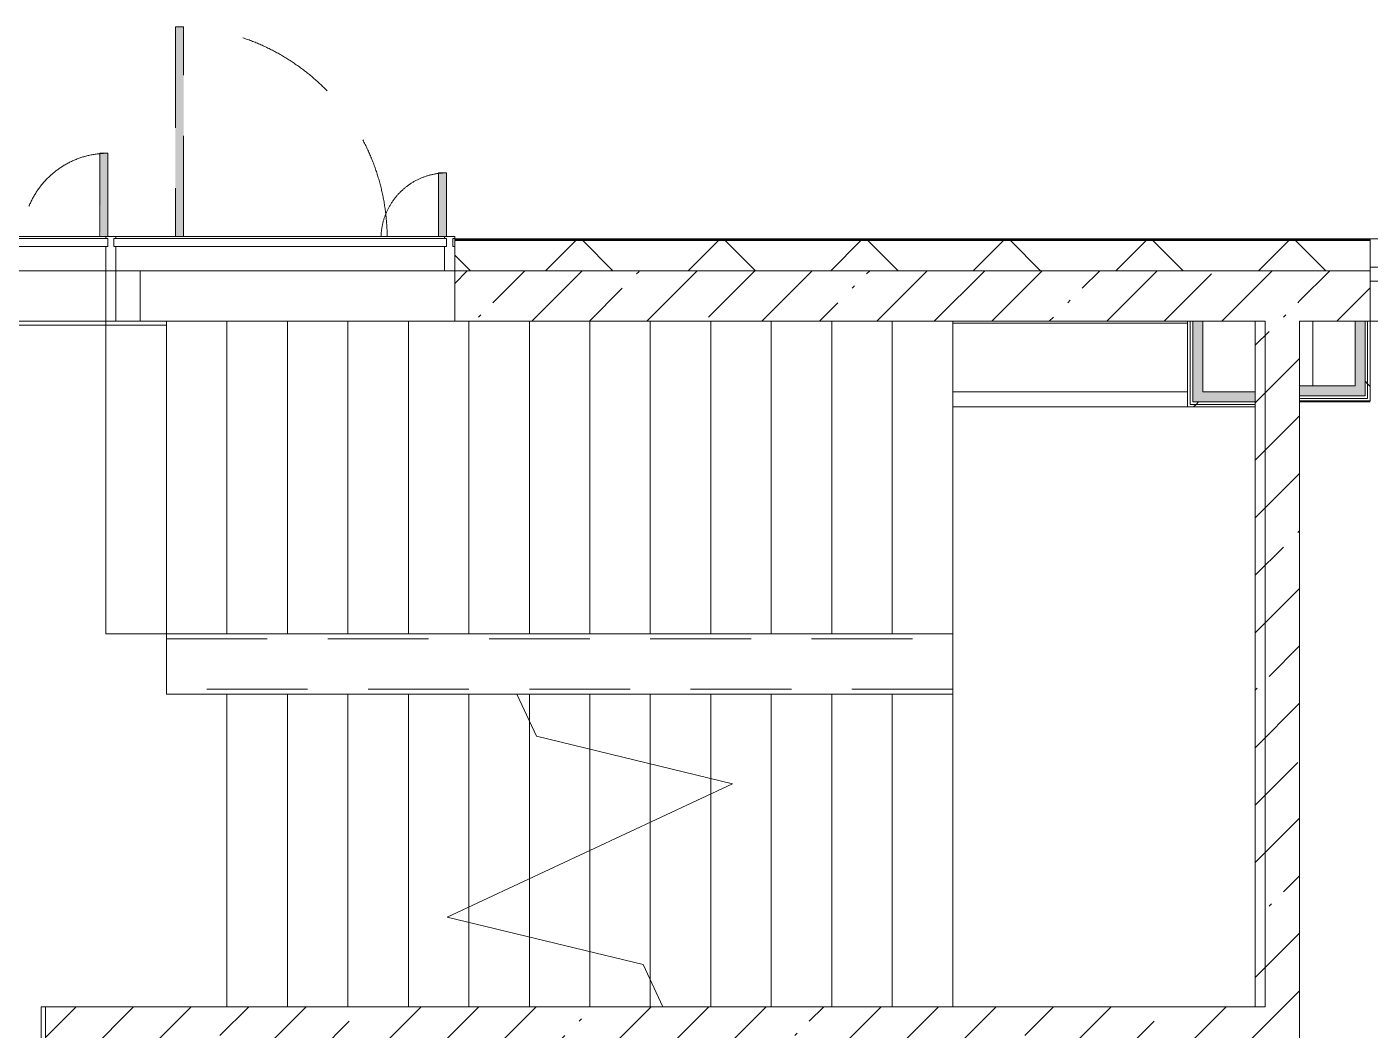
# Model space of a CAD drawing. Header units: millimetres. Extents: x -2911 to 185427, y -8553 to 29000.
# Drawn here: x 152905 to 159567, y 17634 to 22610 of the extents above; entities that cross this region are included whole.
import ezdxf

# ---------------------------------------------------------------- set-up
doc = ezdxf.new("R2010")
doc.units = ezdxf.units.MM
doc.linetypes.add('200_ШТРИХ__ш1_п0_6_', pattern=[800, 500, -300])
for name, color, linetype, lineweight in [('A-DETL-MBND-1', 7, '200_ШТРИХ__ш1_п0_6_', 9), ('A-GLAZ-2', 7, 'Continuous', 5), ('A-GLAZ-CWMG-4', 7, 'Continuous', 5), ('A-WALL', 7, 'Continuous', 9), ('A-WALL-3', 7, 'Continuous', 5), ('I-WALL-3', 7, 'Continuous', 5), ('S-STRS-2', 7, 'Continuous', 5), ('S-STRS-MBND-1', 7, 'Continuous', 5)]:
    doc.layers.add(name, color=color, linetype=linetype, lineweight=lineweight)
for name, color, linetype, lineweight, true_color in [('A-FLOR-2', 7, 'Continuous', 5, 0xaaaaaa), ('I-WALL-1', 7, 'Continuous', 5, 0xe7e7e7), ('I-WALL-2', 7, 'Continuous', 9, 0xe7e7e7)]:
    doc.layers.add(name, color=color, linetype=linetype, lineweight=lineweight, true_color=true_color)
pattern_1 = [(45, (58417.4, 0), (-285.1231, 285.1231), []), (45, (58702.5, 0), (-285.1231, 285.1231), [504.031, -100.806, 16.764, -84.042])]
pattern_2 = [(45, (58417.4, 0), (-530.33, 530.33), []), (135, (58417.4, 0), (-530.33, -530.33), [])]

# ---------------------------------------------------------------- blocks, each defined once
blk = doc.blocks.new('120_Окно_СКБ_1Ст - 120_Окно_СКБ_1Ст 900х2500_h_ с форточкой-22877787-2_9_1_птичка')
at = {"layer": 'A-GLAZ-2'}
for p, q in [((-450, -127), (-450, -57)), ((-450, -57), (-380, -57)), ((450, -57), (-450, -57)), ((-380, -57), (-380, -127)), ((380, -127), (380, -57)), ((380, -57), (450, -57)), ((450, -57), (450, -127)), ((-380, -127), (-450, -127)), ((-450, -127), (-400, -127)), ((-380, -127), (-400, -127)), ((-400, -127), (-400, -137)), ((380, -87), (-380, -87)), ((-380, -87), (-380, -127)), ((-330, -137), (-330, -87)), ((-330, -107), (330, -107)), ((330, -117), (-330, -117)), ((330, -137), (330, -87)), ((380, -127), (380, -87)), ((450, -127), (380, -127)), ((400, -127), (380, -127)), ((400, -127), (450, -127)), ((400, -137), (400, -127)), ((-400, -137), (400, -137)), ((400, -137), (-400, -137))]:
    blk.add_line(p, q, dxfattribs=at)
blk = doc.blocks.new('DRS_ДПУ_распашная__2Ст_Прямоугольная1 - ВН-4_ Нр_ДО_1500х2200 глухая-26741401-2_9_1_птичка')
at = {"layer": 'A-DETL-MBND-1'}
h = blk.add_hatch(color=256, dxfattribs=at)
h.paths.add_polyline_path([(-760, 10), (-730, 10), (-730, 1050), (-770, 1050), (-770, 10)])
h.paths.add_polyline_path([(-760, 0), (-760, 10), (-770, 0)])
h = blk.add_hatch(color=256, dxfattribs=at)
h.paths.add_polyline_path([(760, 0), (770, 0), (760, 10)])
h.paths.add_polyline_path([(770, 10), (770, 423.1), (730, 423.1), (735.1, 10), (760, 10)])
for p, q in [((-770, 1050), (-770, 10)), ((-730, 1050), (-770, 1050)), ((-730, 10), (-730, 1050)), ((770, 423.1), (730, 423.1)), ((730, 423.1), (730, 10)), ((770, 10), (770, 423.1))]:
    blk.add_line(p, q, dxfattribs=at)
for centre, radius, start, end in [((-770, 0), 1050, 0.55196, 90), ((770, 0), 423.1, 90, 178.61029)]:
    blk.add_arc(centre, radius, start, end, dxfattribs=at)
blk = doc.blocks.new('Прямоугольный импост - Импост структурный с накладкой - 170мм-23713241-2_9_1_птичка')
at = {"layer": 'A-DETL-MBND-1'}
for p, q in [((-10, 0), (0, 0)), ((0, 0), (0, -10))]:
    blk.add_line(p, q, dxfattribs=at)
blk = doc.blocks.new('DRS_ДПУ_распашная__2Ст_Прямоугольная1 - ВН-4_ Нр_ДО_1500х2200 глухая-26857260-2_9_1_птичка')
at = {"layer": 'A-DETL-MBND-1'}
blk.add_hatch(color=256, dxfattribs=at).paths.add_polyline_path([(-662.5, 10), (-632.5, 10), (-632.5, 1050), (-672.5, 1050), (-672.5, 10)])
h = blk.add_hatch(color=256, dxfattribs=at)
h.paths.add_polyline_path([(662.5, 0), (672.5, 0), (662.5, 10)])
h.paths.add_polyline_path([(662.5, 10), (672.5, 10), (672.5, 325.6), (632.5, 325.6), (632.5, 10)])
for p, q in [((-672.5, 1050), (-672.5, 10)), ((-632.5, 1050), (-672.5, 1050)), ((-632.5, 10), (-632.5, 1050)), ((672.5, 325.6), (632.5, 325.6)), ((632.5, 325.6), (632.5, 10)), ((672.5, 10), (672.5, 325.6))]:
    blk.add_line(p, q, dxfattribs=at)
for centre, radius, start, end in [((-672.5, 0), 1050, 0.55196, 90), ((672.5, 0), 325.6, 90, 178.15712)]:
    blk.add_arc(centre, radius, start, end, dxfattribs=at)
blk = doc.blocks.new('PNS_Панель прямоугольная1 - Нр_Стекло - 40мм-22959730-2_9_1_птичка')
at = {"layer": 'A-GLAZ-2'}
for p, q in [((-770, 0), (770, 0)), ((770, 0), (-770, 0)), ((-760, -40), (760, -40))]:
    blk.add_line(p, q, dxfattribs=at)
blk = doc.blocks.new('PNS_Панель прямоугольная1 - Нр_Стекло - 40мм-23689183-2_9_1_птичка')
at = {"layer": 'A-GLAZ-2'}
for p, q in [((-825, 0), (825, 0)), ((825, 0), (-825, 0)), ((-815, -40), (815, -40))]:
    blk.add_line(p, q, dxfattribs=at)
blk = doc.blocks.new('Прямоугольный импост - Импост структурный с накладкой - 170мм-22874516-2_9_1_птичка')
at = {"layer": 'A-GLAZ-CWMG-4'}
for p, q in [((-50, 40), (-50, 160)), ((-50, 160), (0, 160)), ((0, 160), (0, 40)), ((-40, 40), (-50, 40)), ((-50, -10), (-50, 0)), ((-50, 0), (-40, 0)), ((-40, 0), (-40, 40)), ((-10, 40), (-10, 0)), ((0, 40), (-10, 40)), ((-10, 0), (0, 0)), ((0, 0), (0, -10)), ((0, -10), (-50, -10))]:
    blk.add_line(p, q, dxfattribs=at)
blk = doc.blocks.new('Прямоугольный импост - Импост структурный с накладкой - 170мм-22855553-2_9_1_птичка')
at = {"layer": 'A-GLAZ-CWMG-4'}
for p, q in [((93360, 21560), (93360, 21570)), ((93360, 21570), (94880, 21570)), ((94880, 21570), (94880, 21560)), ((93360, 21400), (94880, 21400))]:
    blk.add_line(p, q, dxfattribs=at)
blk = doc.blocks.new('Прямоугольный импост - Импост структурный с накладкой - 170мм-23689142-2_9_1_птичка')
at = {"layer": 'A-GLAZ-CWMG-4'}
for p, q in [((94930, 21560), (94930, 21570)), ((94930, 21570), (96560, 21570)), ((96560, 21570), (96560, 21560)), ((94930, 21400), (96560, 21400))]:
    blk.add_line(p, q, dxfattribs=at)
blk = doc.blocks.new('Прямоугольный импост - Импост структурный с накладкой - 170мм-22874498-2_9_1_птичка')
at = {"layer": 'A-GLAZ-CWMG-4'}
for p, q in [((-25, 40), (-25, 160)), ((-25, 160), (25, 160)), ((25, 160), (25, 40)), ((-15, 40), (-25, 40)), ((-25, -10), (-25, 0)), ((-25, 0), (-15, 0)), ((-15, 0), (-15, 40)), ((15, 40), (15, 0)), ((25, 40), (15, 40)), ((15, 0), (25, 0)), ((25, 0), (25, -10)), ((25, -10), (-25, -10))]:
    blk.add_line(p, q, dxfattribs=at)
blk = doc.blocks.new('Зашивка приборов отопления31 - Зашивка приборов отопления-33324104-2_9_1_птичка')
at = {"layer": 'A-WALL-3'}
for p, q in [((126595, 120), (125430, 120)), ((126595, 45), (126595, 120)), ((126595, 45), (125430, 45)), ((125430, 45), (126595, 45)), ((126595, -295), (126595, 45)), ((125430, -295), (126595, -295))]:
    blk.add_line(p, q, dxfattribs=at)

msp = doc.modelspace()

# ---------------------------------------------------------------- hatches: boundary and pattern name
at = {"layer": 'A-WALL-3'}
h = msp.add_hatch(dxfattribs=at)
h.set_pattern_fill('FP_120', color=256, style=0, pattern_type=2)
h.set_pattern_definition([(45, (58417.4, 0), (-353.5534, 353.5534), []), (135, (58417.4, 0), (-353.5534, -353.5534), [])])
h.paths.add_polyline_path([(183647.4, 21400), (183647.4, 21550), (178567.6, 21550), (178567.6, 21400), (183497.4, 21400)])
h.paths.add_polyline_path([(177667.6, 21400), (177667.6, 21550), (176317.8, 21550), (176317.8, 21400), (176924.3, 21400)])
h.paths.add_polyline_path([(164866.5, 21400), (165267.8, 21400), (165267.8, 21550), (163967.6, 21550), (163967.6, 21400), (164467.4, 21400)])
h.paths.add_polyline_path([(167467.8, 21400), (167467.8, 21550), (166167.8, 21550), (166167.8, 21400), (166721.5, 21400)])
h.paths.add_polyline_path([(168367.8, 21400), (169667.4, 21400), (169667.4, 21550), (168367.8, 21550)])
h.paths.add_polyline_path([(174517.8, 21400), (175417.8, 21400), (175417.8, 21550), (174017.8, 21550), (174017.8, 21400), (174141.7, 21400)])
h.paths.add_polyline_path([(170567.4, 21400), (171717.8, 21400), (171717.8, 21550), (170567.4, 21550)])
h.paths.add_polyline_path([(158373.9, 21400), (159567.4, 21400), (159567.4, 21550), (155027.4, 21550), (155027.4, 21400), (157446.3, 21400)])
h.paths.add_polyline_path([(160467.4, 21400), (161667.6, 21400), (161667.6, 21550), (160467.4, 21550)])
h.paths.add_polyline_path([(151727.4, 21400), (151727.4, 21550), (151477.4, 21550), (151477.4, 21400)])
at = {"layer": 'I-WALL-1'}
for points in [[(159542.4, 20780), (159542.4, 21150), (159492.4, 21150), (159492.4, 20780)], [(159217.4, 20780), (159492.4, 20780), (159492.4, 20830), (159217.4, 20830)]]:
    msp.add_hatch(color=256, dxfattribs=at).paths.add_polyline_path(points)
at = {"layer": 'I-WALL-2'}
for points in [[(158737.4, 20750), (158737.4, 21150), (158687.4, 21150), (158687.4, 20750)], [(158997.4, 20750), (158997.4, 20800), (158737.4, 20800), (158737.4, 20750), (158837.6, 20750)]]:
    msp.add_hatch(color=256, dxfattribs=at).paths.add_polyline_path(points)
at = {"layer": 'I-WALL-3'}
h = msp.add_hatch(dxfattribs=at)
h.set_pattern_fill('FP_128', color=256, style=0, pattern_type=2)
h.set_pattern_definition(pattern_1)
h.paths.add_polyline_path([(158997.4, 21150), (158997.4, 21400), (155027.4, 21400), (155027.4, 21150), (158737.4, 21150)])
h.paths.add_polyline_path([(151727.4, 21150), (151727.4, 21400), (151447.4, 21400), (151447.4, 21150)])
h = msp.add_hatch(dxfattribs=at)
h.set_pattern_fill('FP_128', color=256, style=0, pattern_type=2)
h.set_pattern_definition(pattern_1)
h.paths.add_polyline_path([(159217.4, 17750), (159217.4, 21400), (158997.4, 21400), (158997.4, 17750)])
h = msp.add_hatch(dxfattribs=at)
h.set_pattern_fill('FP_128', color=256, style=0, pattern_type=2)
h.set_pattern_definition(pattern_1)
h.paths.add_polyline_path([(170567.4, 21150), (171717.8, 21150), (171717.8, 21400), (170567.4, 21400)])
h.paths.add_polyline_path([(174517.8, 21150), (175417.8, 21150), (175417.8, 21400), (174517.8, 21400), (174517.8, 21239.3)])
h.paths.add_polyline_path([(179627.4, 21150), (179627.4, 21400), (179267.4, 21400), (179267.4, 21150)])
h.paths.add_polyline_path([(176932.9, 21150), (177667.6, 21150), (177667.6, 21400), (176317.8, 21400), (176317.8, 21150), (176924.3, 21150)])
h.paths.add_polyline_path([(159554.9, 21150), (159567.4, 21150), (159567.4, 21400), (159217.4, 21400), (159217.4, 21150), (159542.4, 21150)])
h.paths.add_polyline_path([(161156.4, 21150), (161667.6, 21150), (161667.6, 21400), (160467.4, 21400), (160467.4, 21150)])
h.paths.add_polyline_path([(164467.4, 21150), (165267.8, 21150), (165267.8, 21400), (164467.4, 21400)])
h.paths.add_polyline_path([(166721.5, 21150), (167467.8, 21150), (167467.8, 21400), (166167.8, 21400), (166167.8, 21150), (166642.4, 21150)])
h.paths.add_polyline_path([(169667.4, 21150), (169667.4, 21400), (169467.4, 21400), (169467.4, 21150), (169504.1, 21150)])
h.paths.add_polyline_path([(168767.4, 21150), (168767.4, 21400), (168367.8, 21400), (168367.8, 21150), (168576.6, 21150)])
h = msp.add_hatch(dxfattribs=at)
h.set_pattern_fill('FP_224', color=256, style=0, pattern_type=2)
h.set_pattern_definition(pattern_2)
h.paths.add_polyline_path([(159554.9, 20767.5), (159554.9, 21150), (159542.4, 21150), (159542.4, 20767.5)])
h = msp.add_hatch(dxfattribs=at)
h.set_pattern_fill('FP_224', color=256, style=0, pattern_type=2)
h.set_pattern_definition(pattern_2)
h.paths.add_polyline_path([(159567.4, 20755), (159567.4, 21150), (159554.9, 21150), (159554.9, 20755)])
h = msp.add_hatch(dxfattribs=at)
h.set_pattern_fill('FP_224', color=256, style=0, pattern_type=2)
h.set_pattern_definition(pattern_2)
h.paths.add_polyline_path([(158674.9, 20725), (158997.4, 20725), (158997.4, 20737.5), (158674.9, 20737.5)])
h = msp.add_hatch(dxfattribs=at)
h.set_pattern_fill('FP_224', color=256, style=0, pattern_type=2)
h.set_pattern_definition(pattern_2)
h.paths.add_polyline_path([(158687.4, 20737.5), (158997.4, 20737.5), (158997.4, 20750), (158687.4, 20750)])
h = msp.add_hatch(dxfattribs=at)
h.set_pattern_fill('FP_128', color=256, style=0, pattern_type=2)
h.set_pattern_definition(pattern_1)
h.paths.add_polyline_path([(156937.4, 17530), (159217.4, 17530), (159217.4, 17750), (152997.4, 17750), (152997.4, 17530), (156137.4, 17530)])

# ---------------------------------------------------------------- linework, layer by layer
at = {"layer": 'A-DETL-MBND-1'}
for p, q in [((153347.4, 21150), (153347.4, 21400)), ((153467.4, 21400), (153467.4, 21150)), ((153597.4, 19575), (157497.4, 19575)), ((157497.4, 19325), (153597.4, 19325))]:
    msp.add_line(p, q, dxfattribs=at)
at = {"layer": 'A-FLOR-2'}
for p, q in [((153297.4, 21150), (153297.4, 21400)), ((153597.4, 21130), (151467.4, 21130)), ((153597.4, 21150), (151727.4, 21150)), ((153597.4, 19300), (153597.4, 21150)), ((159282.4, 21150), (159282.4, 20830)), ((159567.4, 20750), (159217.4, 20750)), ((153897.4, 19300), (153597.4, 19300)), ((152976.4, 13620), (152976.4, 17750)), ((152976.4, 17750), (152997.4, 17750))]:
    msp.add_line(p, q, dxfattribs=at)
at = {"layer": 'A-WALL'}
for p, q in [((159567.4, 21553), (155027.4, 21553)), ((159567.4, 21550), (155027.4, 21550)), ((155027.4, 21400), (158997.4, 21400)), ((159567.4, 21400), (159217.4, 21400)), ((158737.4, 21150), (158662.4, 21150)), ((158674.9, 20737.5), (158674.9, 21150)), ((158687.4, 20750), (158687.4, 21150)), ((159567.4, 21150), (159492.4, 21150)), ((159542.4, 20780), (159542.4, 21150)), ((159554.9, 20767.5), (159554.9, 21150)), ((158997.4, 20725), (158997.4, 20800)), ((159217.4, 20830), (159217.4, 20755)), ((158997.4, 20737.5), (158674.9, 20737.5)), ((158997.4, 20750), (158687.4, 20750)), ((159217.4, 20780), (159542.4, 20780)), ((159217.4, 20767.5), (159554.9, 20767.5))]:
    msp.add_line(p, q, dxfattribs=at)
at = {"layer": 'A-WALL-3'}
for p, q in [((168367.8, 21558), (155027.4, 21558)), ((155027.4, 21558), (155027.4, 21400)), ((159567.4, 21400), (159567.4, 21558)), ((158997.4, 21400), (159217.4, 21400))]:
    msp.add_line(p, q, dxfattribs=at)
at = {"layer": 'I-WALL-3'}
for p, q in [((155027.4, 21400), (155027.4, 21150)), ((159567.4, 21150), (159567.4, 21400)), ((155027.4, 21150), (158662.4, 21150)), ((158662.4, 21150), (158662.4, 20725)), ((158737.4, 21150), (158997.4, 21150)), ((158737.4, 20800), (158737.4, 21150)), ((158997.4, 21150), (158997.4, 20800)), ((159217.4, 21150), (159492.4, 21150)), ((159217.4, 20830), (159217.4, 21150)), ((159492.4, 21150), (159492.4, 20830)), ((163967.4, 21150), (159567.4, 21150)), ((159567.4, 20755), (159567.4, 21150)), ((158997.4, 20800), (158737.4, 20800)), ((159492.4, 20830), (159217.4, 20830)), ((158662.4, 20725), (158997.4, 20725)), ((158997.4, 20725), (158997.4, 17750)), ((159217.4, 15235), (159217.4, 20755)), ((159217.4, 20755), (159567.4, 20755)), ((152997.4, 17750), (152997.4, 13620)), ((158997.4, 17750), (152997.4, 17750))]:
    msp.add_line(p, q, dxfattribs=at)
at = {"layer": 'S-STRS-2'}
for p, q in [((153297.4, 19600), (153297.4, 21150)), ((153897.4, 21150), (153597.4, 21150)), ((154197.4, 21150), (153897.4, 21150)), ((153897.4, 19600), (153897.4, 21150)), ((153897.4, 19600), (153897.4, 21150)), ((154497.4, 21150), (154197.4, 21150)), ((154197.4, 19600), (154197.4, 21150)), ((154197.4, 19600), (154197.4, 21150)), ((154797.4, 21150), (154497.4, 21150)), ((154497.4, 19600), (154497.4, 21150)), ((154497.4, 19600), (154497.4, 21150)), ((155027.4, 21150), (154797.4, 21150)), ((154797.4, 19600), (154797.4, 21150)), ((154797.4, 19600), (154797.4, 21150)), ((155097.4, 19600), (155097.4, 21150)), ((155097.4, 19600), (155097.4, 21150)), ((155397.4, 19600), (155397.4, 21150)), ((155397.4, 19600), (155397.4, 21150)), ((155697.4, 19600), (155697.4, 21150)), ((155697.4, 19600), (155697.4, 21150)), ((155997.4, 19600), (155997.4, 21150)), ((155997.4, 19600), (155997.4, 21150)), ((156297.4, 19600), (156297.4, 21150)), ((156297.4, 19600), (156297.4, 21150)), ((156597.4, 19600), (156597.4, 21150)), ((156597.4, 19600), (156597.4, 21150)), ((156897.4, 19600), (156897.4, 21150)), ((156897.4, 19600), (156897.4, 21150)), ((157197.4, 19600), (157197.4, 21150)), ((157197.4, 19600), (157197.4, 21150)), ((157497.4, 21140), (157497.4, 21150)), ((157497.4, 21140), (157497.4, 21150)), ((157497.4, 19600), (157497.4, 20725)), ((157497.4, 19600), (157497.4, 20725)), ((153897.4, 19600), (153597.4, 19600)), ((154197.4, 19600), (153897.4, 19600)), ((154497.4, 19600), (154197.4, 19600)), ((154797.4, 19600), (154497.4, 19600)), ((155097.4, 19600), (154797.4, 19600)), ((155397.4, 19600), (155097.4, 19600)), ((155697.4, 19600), (155397.4, 19600)), ((155997.4, 19600), (155697.4, 19600)), ((156297.4, 19600), (155997.4, 19600)), ((156597.4, 19600), (156297.4, 19600)), ((156897.4, 19600), (156597.4, 19600)), ((157197.4, 19600), (156897.4, 19600)), ((157497.4, 19600), (157197.4, 19600)), ((157497.4, 19600), (157497.4, 19300)), ((153897.4, 19300), (153897.4, 17750)), ((153897.4, 19300), (154197.4, 19300)), ((153897.4, 19300), (153897.4, 17750)), ((154197.4, 19300), (154497.4, 19300)), ((154197.4, 19300), (154197.4, 17750)), ((154197.4, 19300), (154197.4, 17750)), ((154497.4, 19300), (154797.4, 19300)), ((154497.4, 19300), (154497.4, 17750)), ((154497.4, 19300), (154497.4, 17750)), ((154797.4, 19300), (155097.4, 19300)), ((154797.4, 19300), (154797.4, 17750)), ((154797.4, 19300), (154797.4, 17750)), ((155097.4, 19300), (155336, 19300)), ((155097.4, 19300), (155097.4, 18245.2)), ((155097.4, 19300), (155097.4, 18245.2)), ((155336, 19300), (155397.4, 19300)), ((155397.4, 19300), (155697.4, 19300)), ((155397.4, 19300), (155397.4, 19168.4)), ((155397.4, 19300), (155397.4, 19168.4)), ((155697.4, 19300), (155997.4, 19300)), ((155697.4, 19300), (155697.4, 19027.2)), ((155697.4, 19300), (155697.4, 19027.2)), ((155997.4, 19300), (156297.4, 19300)), ((155997.4, 19300), (155997.4, 18954.3)), ((155997.4, 19300), (155997.4, 18954.3)), ((156297.4, 19300), (156597.4, 19300)), ((156297.4, 19300), (156297.4, 18881.4)), ((156297.4, 19300), (156297.4, 18881.4)), ((156597.4, 19300), (156897.4, 19300)), ((156597.4, 19300), (156597.4, 17750)), ((156597.4, 19300), (156597.4, 17750)), ((156897.4, 19300), (157197.4, 19300)), ((156897.4, 19300), (156897.4, 17750)), ((156897.4, 19300), (156897.4, 17750)), ((157197.4, 19300), (157497.4, 19300)), ((157197.4, 19300), (157197.4, 17750)), ((157197.4, 19300), (157197.4, 17750)), ((157497.4, 19300), (157497.4, 17750)), ((157497.4, 19300), (157497.4, 17750)), ((155397.4, 19168.4), (155397.4, 18385.1)), ((155397.4, 19168.4), (155397.4, 18385.1)), ((155697.4, 19027.2), (155697.4, 18525)), ((155697.4, 19027.2), (155697.4, 18525)), ((155997.4, 18954.3), (155997.4, 18664.9)), ((155997.4, 18954.3), (155997.4, 18664.9)), ((156297.4, 18881.4), (156297.4, 18804.8)), ((156297.4, 18881.4), (156297.4, 18804.8)), ((156297.4, 18804.8), (156297.4, 17750)), ((156297.4, 18804.8), (156297.4, 17750)), ((155997.4, 18664.9), (155997.4, 17881.6)), ((155997.4, 18664.9), (155997.4, 17881.6)), ((155697.4, 18525), (155697.4, 18022.8)), ((155697.4, 18525), (155697.4, 18022.8)), ((155397.4, 18385.1), (155397.4, 18095.7)), ((155397.4, 18385.1), (155397.4, 18095.7)), ((155097.4, 18245.2), (155097.4, 18168.6)), ((155097.4, 18245.2), (155097.4, 18168.6)), ((155097.4, 18168.6), (155097.4, 17750)), ((155097.4, 18168.6), (155097.4, 17750)), ((155397.4, 18095.7), (155397.4, 17750)), ((155397.4, 18095.7), (155397.4, 17750)), ((155697.4, 18022.8), (155697.4, 17750)), ((155697.4, 18022.8), (155697.4, 17750)), ((155997.4, 17881.6), (155997.4, 17750)), ((155997.4, 17881.6), (155997.4, 17750)), ((155997.4, 17750), (156058.8, 17750))]:
    msp.add_line(p, q, dxfattribs=at)
at = {"layer": 'S-STRS-MBND-1'}
for p, q in [((153297.4, 19600), (153297.4, 21150)), ((157497.4, 21150), (153297.4, 21150)), ((153597.4, 19600), (153597.4, 21150)), ((153597.4, 19600), (153597.4, 21150)), ((153897.4, 19600), (153897.4, 21150)), ((153897.4, 19600), (153897.4, 21150)), ((154197.4, 19600), (154197.4, 21150)), ((154197.4, 19600), (154197.4, 21150)), ((154497.4, 19600), (154497.4, 21150)), ((154497.4, 19600), (154497.4, 21150)), ((154797.4, 19600), (154797.4, 21150)), ((154797.4, 19600), (154797.4, 21150)), ((155097.4, 19600), (155097.4, 21150)), ((155097.4, 19600), (155097.4, 21150)), ((155397.4, 19600), (155397.4, 21150)), ((155397.4, 19600), (155397.4, 21150)), ((155697.4, 19600), (155697.4, 21150)), ((155697.4, 19600), (155697.4, 21150)), ((155997.4, 19600), (155997.4, 21150)), ((155997.4, 19600), (155997.4, 21150)), ((156297.4, 19600), (156297.4, 21150)), ((156297.4, 19600), (156297.4, 21150)), ((156597.4, 19600), (156597.4, 21150)), ((156597.4, 19600), (156597.4, 21150)), ((156897.4, 19600), (156897.4, 21150)), ((156897.4, 19600), (156897.4, 21150)), ((157197.4, 19600), (157197.4, 21150)), ((157197.4, 19600), (157197.4, 21150)), ((159047.4, 21150), (157497.4, 21150)), ((157497.4, 19600), (157497.4, 21150)), ((157497.4, 19600), (157497.4, 21150)), ((159047.4, 17750), (159047.4, 21150)), ((157497.4, 19600), (153297.4, 19600)), ((157497.4, 19600), (157497.4, 19300)), ((155336, 19300), (157497.4, 19300)), ((155433.3, 19091.4), (155336, 19300)), ((155397.4, 19300), (155397.4, 19168.4)), ((155397.4, 19300), (155397.4, 19168.4)), ((155697.4, 19300), (155697.4, 19027.2)), ((155697.4, 19300), (155697.4, 19027.2)), ((155997.4, 19300), (155997.4, 18954.3)), ((155997.4, 19300), (155997.4, 18954.3)), ((156297.4, 19300), (156297.4, 18881.4)), ((156297.4, 19300), (156297.4, 18881.4)), ((156597.4, 19300), (156597.4, 17750)), ((156597.4, 19300), (156597.4, 17750)), ((156897.4, 19300), (156897.4, 17750)), ((156897.4, 19300), (156897.4, 17750)), ((157197.4, 19300), (157197.4, 17750)), ((157197.4, 19300), (157197.4, 17750)), ((157497.4, 19300), (157497.4, 17750)), ((157497.4, 19300), (157497.4, 17750)), ((156405.4, 18855.2), (155433.3, 19091.4)), ((154989.3, 18194.8), (156405.4, 18855.2)), ((156297.4, 18804.8), (156297.4, 17750)), ((156297.4, 18804.8), (156297.4, 17750)), ((155997.4, 18664.9), (155997.4, 17881.6)), ((155997.4, 18664.9), (155997.4, 17881.6)), ((155697.4, 18525), (155697.4, 18022.8)), ((155697.4, 18525), (155697.4, 18022.8)), ((155397.4, 18385.1), (155397.4, 18095.7)), ((155397.4, 18385.1), (155397.4, 18095.7)), ((155961.5, 17958.6), (154989.3, 18194.8)), ((155097.4, 18245.2), (155097.4, 18168.6)), ((155097.4, 18245.2), (155097.4, 18168.6)), ((156058.8, 17750), (155961.5, 17958.6)), ((156058.8, 17750), (157497.4, 17750)), ((157497.4, 17750), (159047.4, 17750))]:
    msp.add_line(p, q, dxfattribs=at)

# ---------------------------------------------------------------- block references
at = {"layer": 'A-DETL-MBND-1'}
for name, p in [('DRS_ДПУ_распашная__2Ст_Прямоугольная1 - ВН-4_ Нр_ДО_1500х2200 глухая-26741401-2_9_1_птичка', (152537.4, 21560)), ('DRS_ДПУ_распашная__2Ст_Прямоугольная1 - ВН-4_ Нр_ДО_1500х2200 глухая-26857260-2_9_1_птичка', (154314.9, 21560))]:
    msp.add_blockref(name, p, dxfattribs=at)
at = {"layer": 'A-DETL-MBND-1', "extrusion": (0, 0, -1), "rotation": 180}
msp.add_blockref('Прямоугольный импост - Импост структурный с накладкой - 170мм-23713241-2_9_1_птичка', (-155027.4, 21560), dxfattribs=at)
at = {"layer": 'A-GLAZ-2'}
for name, p in [('PNS_Панель прямоугольная1 - Нр_Стекло - 40мм-22959730-2_9_1_птичка', (152537.4, 21560)), ('PNS_Панель прямоугольная1 - Нр_Стекло - 40мм-23689183-2_9_1_птичка', (154162.4, 21560)), ('120_Окно_СКБ_1Ст - 120_Окно_СКБ_1Ст 900х2500_h_ с форточкой-22877787-2_9_1_птичка', (160017.4, 21475))]:
    msp.add_blockref(name, p, dxfattribs=at)
at = {"layer": 'A-GLAZ-CWMG-4'}
for name in ['Прямоугольный импост - Импост структурный с накладкой - 170мм-22855553-2_9_1_птичка', 'Прямоугольный импост - Импост структурный с накладкой - 170мм-23689142-2_9_1_птичка']:
    msp.add_blockref(name, (58417.4, 0), dxfattribs=at)
at = {"layer": 'A-GLAZ-CWMG-4', "extrusion": (0, 0, -1), "rotation": 180}
for name, p in [('Прямоугольный импост - Импост структурный с накладкой - 170мм-22874498-2_9_1_птичка', (-153322.4, 21560)), ('Прямоугольный импост - Импост структурный с накладкой - 170мм-22874516-2_9_1_птичка', (-155027.4, 21560))]:
    msp.add_blockref(name, p, dxfattribs=at)
at = {"layer": 'A-WALL-3', "rotation": 180}
msp.add_blockref('Зашивка приборов отопления31 - Зашивка приборов отопления-33324104-2_9_1_птичка', (284092.4, 20845), dxfattribs=at)

doc.saveas('drawing.dxf')
